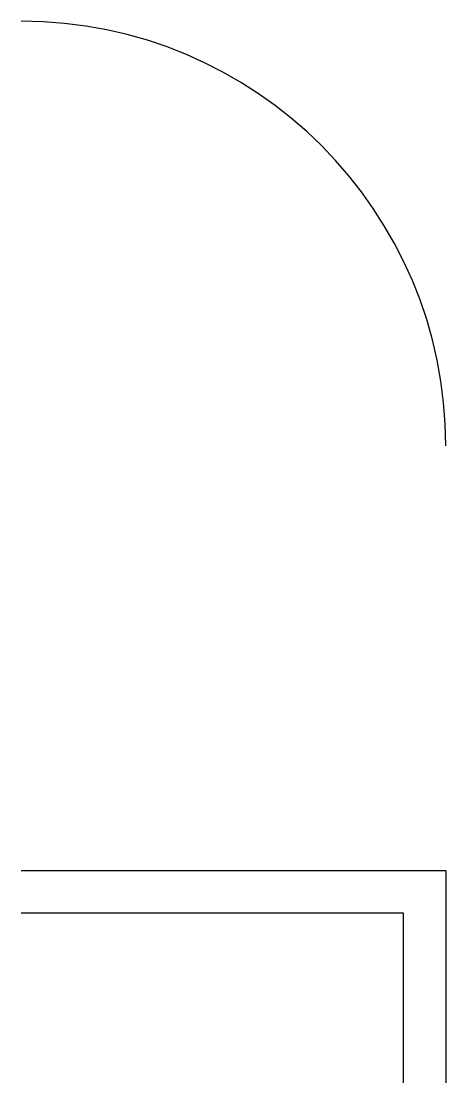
# Model space of a CAD drawing. Extents: x 0 to 10, y -15 to 10.
import ezdxf

# ---------------------------------------------------------------- set-up
doc = ezdxf.new("R2010")
doc.units = 0
doc.header["$MEASUREMENT"] = 0
doc.layers.get('0').update_dxf_attribs({"linetype": 'CONTINUOUS'})

msp = doc.modelspace()

# ---------------------------------------------------------------- linework, layer by layer
for p, q in [((0, -10), (10, -10)), ((10, -10), (10, -15)), ((0, -11), (9, -11)), ((9, -11), (9, -15))]:
    msp.add_line(p, q)
msp.add_arc((0, 0), 10, 0, 90)

doc.saveas('drawing.dxf')
